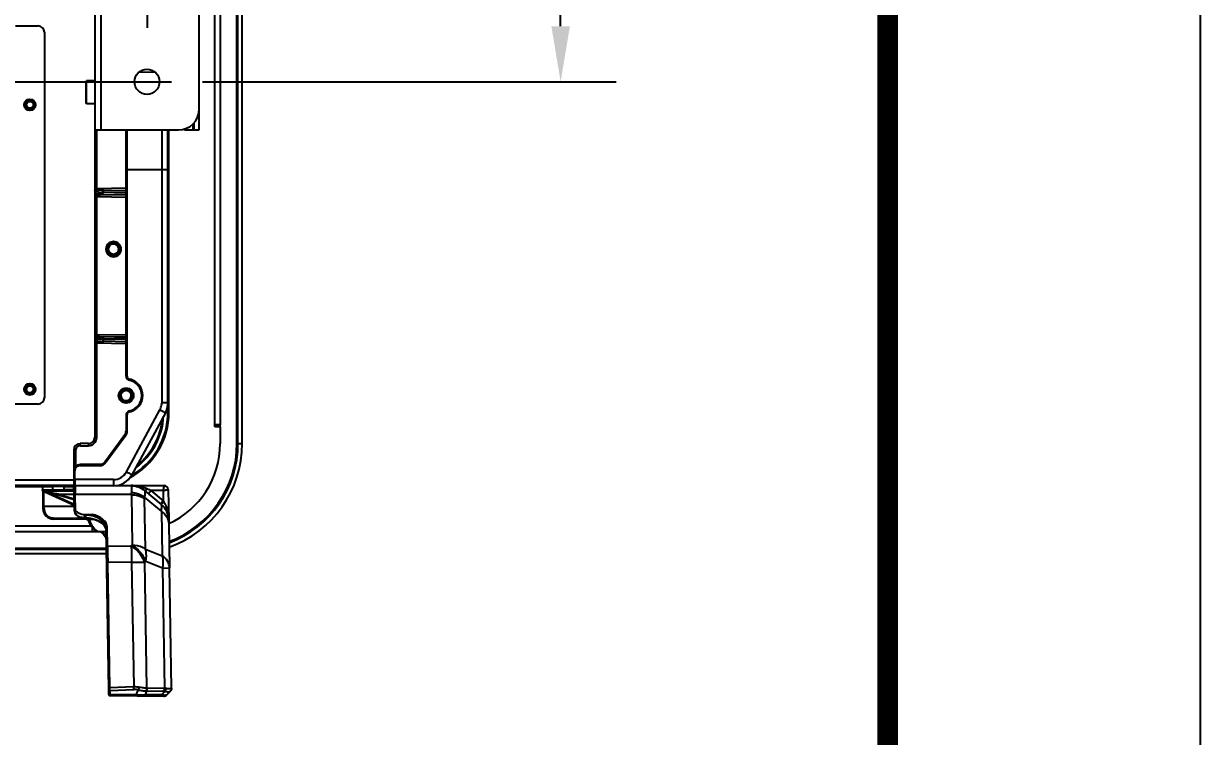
# Model space of a CAD drawing. Header units: millimetres. Extents: x 10297564 to 11610295, y -9287743 to -8409454.
# Drawn here: x 10538575 to 10549864, y -9104768 to -9097929 of the extents above; entities that cross this region are included whole.
import ezdxf

# ---------------------------------------------------------------- set-up
doc = ezdxf.new("R2010")
doc.units = ezdxf.units.MM
doc.header["$LTSCALE"] = 100
doc.linetypes.add('CENTER', pattern=[50.8, 31.75, -6.35, 6.35, -6.35])
for name, color, linetype in [('-0', 7, 'Continuous'), ('BOX', 7, 'Continuous'), ('BOX_Def', 8, 'Continuous'), ('E1', 1, 'Continuous')]:
    doc.layers.add(name, color=color, linetype=linetype)
doc.layers.add('TITLE', color=7, linetype='Continuous', lineweight=0)
doc.styles.add('HL-S1', font='DotumChe.ttf')
doc.styles.add('MG', font='malgun.ttf')
doc.dimstyles.new('HL-100', dxfattribs={"dimscale": 100, "dimtxt": 3, "dimasz": 4, "dimexe": 2, "dimexo": 2, "dimgap": 1, "dimtad": 1, "dimdec": 0, "dimzin": 0, "dimlunit": 6, "dimtxsty": 'HL-S1', "dimblk": 'DOTSMALL', "dimcen": 4, "dimdle": 2, "dimclrd": 256, "dimclre": 256, "dimclrt": 4, "dimazin": 0, "dimtfac": 1, "dimtdec": 0, "dimtix": 1, "dimtmove": 2, "dimatfit": 3, "dimldrblk": 'DOTSMALL', "dimfxl": 1.5, "dimtolj": 1, "dimtzin": 0, "dimlwd": -1, "dimlwe": -1, "dimarcsym": 0})

# ---------------------------------------------------------------- blocks, each defined once
blk = doc.blocks.new('A$C78AD5414')
at = {"layer": 'BOX', "const_width": 2}
blk.add_lwpolyline([(40, 20), (40, 574), (811, 574), (811, 20)], close=True, dxfattribs=at)
at = {"layer": 'BOX_Def'}
blk.add_lwpolyline([(0, 0), (841, 0), (841, 594), (0, 594)], close=True, dxfattribs=at)
blk = doc.blocks.new('*D91')
at = {"layer": 'defpoints', "color": 0, "transparency": 16777216}
for p in [(127964.1, 41942.7), (127964.1, 37277.5), (130939.8, 37277.5)]:
    blk.add_point(p, dxfattribs=at)
at = {"layer": 'E1', "color": 1, "transparency": 16777216}
for p, q in [((128364.1, 41942.7), (131339.8, 41942.7)), ((130939.8, 41542.7), (130939.8, 40764.7)), ((130939.8, 37677.5), (130939.8, 38734.6)), ((128364.1, 37277.5), (131339.8, 37277.5))]:
    blk.add_line(p, q, dxfattribs=at)
for points in [[(130873.1, 41542.7), (131006.4, 41542.7), (130939.8, 41942.7)], [(130873.1, 37677.5), (131006.4, 37677.5), (130939.8, 37277.5)]]:
    blk.add_solid(points, dxfattribs=at)
at = {"layer": 'E1', "color": 7, "transparency": 16777216, "insert": (131381.3, 39749.6), "char_height": 500, "attachment_point": 5, "rotation": 90, "style": 'MG'}
blk.add_mtext('\\A1;4,665', dxfattribs=at)
blk = doc.blocks.new('_DotSmall')
at = {"color": 0, "linetype": 'ByBlock', "const_width": 0.5}
blk.add_lwpolyline([(-0.0625, 0, 1), (0.0625, 0, 1)], format="xyb", close=True, dxfattribs=at)
blk = doc.blocks.new('인버터 외형도')
at = {"layer": '-0', "linetype": 'Continuous'}
for p, q in [((128611.2, 34674), (128611.2, 44004.4)), ((128618.7, 34674), (128618.7, 44004.4)), ((128648.8, 34674), (128648.8, 44004.4)), ((128453.2, 34794.4), (128453.2, 43884)), ((128490.8, 43868.9), (128490.8, 34809.4)), ((127587.8, 42168.4), (127587.8, 36931.3)), ((127633, 42168.4), (127633, 36931.3)), ((128340.3, 36931.3), (128340.3, 42168.4)), ((127017.4, 37679.3), (127181.5, 37679.3)), ((127226.7, 37634.1), (127226.7, 35003.6)), ((128023.5, 37345.2), (127906.9, 37347.2)), ((127526.4, 37282), (127529.4, 37285)), ((127526.4, 37122.5), (127526.4, 37282)), ((127587.8, 37285), (127529.4, 37285)), ((127529.4, 37119.5), (127529.4, 37285)), ((127526.4, 37122.5), (127529.4, 37119.5)), ((127587.8, 37119.5), (127529.4, 37119.5)), ((127587.8, 36931.3), (127587.8, 34719.1)), ((127587.8, 36931.3), (128189.8, 36931.3)), ((127602.6, 36510.2), (127602.6, 36931.3)), ((127813.6, 35159.9), (127813.6, 36931.3)), ((127821.2, 35159.9), (127821.2, 36931.3)), ((128070.2, 36931.3), (128070.2, 34966.7)), ((128114.6, 34967.9), (128114.6, 36931.3)), ((128122.1, 34899.7), (128122.1, 36931.3)), ((128250, 36931.3), (128340.3, 36931.3)), ((128295.1, 36931.3), (128295.1, 36974.9)), ((128302.7, 36931.3), (128302.7, 36982.4)), ((127813.6, 36645.4), (128114.6, 36645.4)), ((127587.8, 36510.2), (127602.6, 36510.2)), ((127587.8, 36492.9), (127596.2, 36492.9)), ((127596.2, 36466.8), (127596.2, 36492.9)), ((127602.6, 36510.2), (127813.6, 36513.9)), ((127653.6, 36496.1), (127813.6, 36498.9)), ((127596.2, 36466.8), (127587.8, 36466.8)), ((127602.6, 36449.5), (127587.8, 36449.5)), ((127813.6, 36445.8), (127602.6, 36449.5)), ((127602.6, 35456.8), (127602.6, 36449.5)), ((127647.1, 36479.9), (127813.6, 36483.6)), ((127813.6, 36476.1), (127647.1, 36479.9)), ((127813.6, 36460.9), (127653.6, 36463.7)), ((127723.5, 36127.7), (127722.8, 36127.7)), ((127724.2, 36127.7), (127723.5, 36127.7)), ((127722.8, 36019.4), (127723.5, 36019.4)), ((127723.5, 36019.4), (127724.2, 36019.4)), ((127602.6, 35456.8), (127587.8, 35456.8)), ((127587.8, 35439.5), (127596.2, 35439.5)), ((127596.2, 35413.4), (127587.8, 35413.4)), ((127587.8, 35396.1), (127602.6, 35396.1)), ((127596.2, 35413.4), (127596.2, 35439.5)), ((127602.6, 35456.8), (127813.6, 35460.5)), ((127813.6, 35392.4), (127602.6, 35396.1)), ((127602.6, 34719.1), (127602.6, 35396.1)), ((127813.6, 35430.2), (127647.1, 35426.4)), ((127813.6, 35422.7), (127647.1, 35426.4)), ((127653.6, 35442.6), (127813.6, 35445.4)), ((127813.6, 35407.5), (127653.6, 35410.2)), ((127821.2, 35159.9), (127813.6, 35159.9)), ((128122.1, 35080.3), (128114.6, 35080.3)), ((128114.6, 34967.9), (128070.2, 34967.9)), ((128114.6, 34963.1), (128122.1, 34970.7)), ((128114.6, 34967.9), (128114.6, 34899.7)), ((127181.5, 34958.4), (127016, 34958.4)), ((127815.9, 34470.8), (128057.5, 34917.8)), ((128096.4, 34896.3), (127854.8, 34449.3)), ((128114.6, 34899.7), (128097.9, 34899.7)), ((127821.2, 34880.4), (127813.6, 34880.4)), ((127813.6, 34880.4), (127813.6, 34764)), ((127821.2, 34764), (127821.2, 34880.4)), ((128490.8, 34809.4), (128453.2, 34809.4)), ((128460.7, 34794.4), (128460.7, 34809.4)), ((128481.1, 34794.4), (128490.8, 34804.1)), ((128490.8, 34794.4), (128490.8, 34809.4)), ((127587.8, 34719.1), (127602.6, 34719.1)), ((127804.8, 34737.3), (127661.6, 34542)), ((127811, 34732.9), (127667.8, 34537.5)), ((127821.2, 34764), (127813.6, 34764)), ((128490.8, 34794.4), (128453.2, 34794.4)), ((128490.8, 34794.4), (128490.8, 34674)), ((127437.3, 34628.8), (127452.1, 34628.8)), ((127437.3, 34628.8), (127437.3, 34377.9)), ((127452.1, 34509.7), (127452.1, 34628.8)), ((127482.3, 34658.9), (127542.4, 34658.9)), ((127542.7, 34674), (127482.5, 34674)), ((128611.2, 34674), (128648.8, 34674)), ((127445, 34478.4), (127437.3, 34478.4)), ((127445, 34415.5), (127445, 34478.4)), ((127625.2, 34523.5), (127482.5, 34523.5)), ((127482.6, 34516), (127625.3, 34516)), ((127640.4, 34526.4), (127489.8, 34523.8)), ((127437.3, 34410.6), (115699.1, 34410.6)), ((127723.2, 34415.5), (127437.3, 34415.5)), ((127439.5, 34373), (115699.1, 34373)), ((127006.9, 34365.5), (127213, 34365.5)), ((127213, 34365.4), (127286.3, 34365.5)), ((127213, 34365.4), (127213.5, 34340.9)), ((127213.5, 34338.4), (127213.5, 34340.9)), ((127213.5, 34340.9), (127214.9, 34340.6)), ((127213.6, 34335.3), (127213.5, 34338.4)), ((127213.6, 34334.3), (127215.9, 34205.6)), ((127219, 34333.8), (127218.9, 34333.8)), ((127440.8, 34269.4), (127219, 34333.8)), ((127219.2, 34342.8), (127286.7, 34342.9)), ((127221, 34331.6), (127226.2, 34331.6)), ((127239.5, 34327.9), (127221.1, 34327.9)), ((127226.8, 34332.5), (127225.5, 34332.8)), ((127226.2, 34335.4), (127439.3, 34335.4)), ((127229.9, 34327.9), (127441.1, 34230.7)), ((127365.5, 34365.5), (127286.3, 34365.5)), ((127286.7, 34342.9), (127286.3, 34365.5)), ((127286.7, 34342.9), (127365.9, 34342.9)), ((127289.4, 34300.5), (127292.3, 34306.9)), ((127311.5, 34306.9), (127292.3, 34306.9)), ((127292.3, 34306.9), (127441, 34238.5)), ((127331, 34301.3), (127332.9, 34307.9)), ((127439.8, 34307.9), (127332.9, 34307.9)), ((127332.9, 34307.9), (127440.3, 34276.6)), ((127365.5, 34365.5), (127438.8, 34365.4)), ((127365.5, 34365.5), (127365.9, 34342.9)), ((127436.8, 34342.8), (127365.9, 34342.9)), ((127439.2, 34342.8), (127436.8, 34342.8)), ((127441.6, 34206.6), (127438.8, 34365.4)), ((127722.4, 34370.4), (127444.9, 34370.4)), ((127446.4, 34371.4), (127446.4, 34368.7)), ((127446.4, 34368.7), (127447, 34335.4)), ((127447, 34335.4), (127447.5, 34307.1)), ((127851.5, 34307.1), (127447.5, 34307.1)), ((127449.5, 34191.9), (127447.5, 34307.1)), ((127736.9, 34373), (127849.5, 34373)), ((127849.5, 34373), (128086.4, 34373)), ((127851.5, 34307.1), (127857.9, 33942.6)), ((127946, 34338), (127946.1, 34338)), ((127946, 34338), (127946.1, 34337.9)), ((127946.6, 34337.5), (127946.1, 34338)), ((127946.6, 34337.5), (128066.4, 34237.3)), ((127974.2, 34314.4), (127992.8, 34336.5)), ((128080, 34336.5), (127992.8, 34336.5)), ((127992.8, 34336.5), (128081.3, 34262.5)), ((128080, 34336.5), (128081.3, 34262.5)), ((128116.5, 34343.4), (128120.3, 34124.5)), ((127222.9, 34222.6), (127215.6, 34222.5)), ((127223.2, 34205.7), (127215.9, 34205.6)), ((127441.3, 34222.6), (127222.9, 34222.6)), ((127223.2, 34205.7), (127222.9, 34222.6)), ((127441.9, 34189), (127441.6, 34206.6)), ((127953, 33915.6), (127946.6, 34280.1)), ((128067.3, 34187.4), (127947.2, 34287.9)), ((128081.3, 34262.5), (128062.7, 34240.3)), ((128081.3, 34262.5), (128083.3, 34259.4)), ((127290.3, 34139.1), (127522, 34137.1)), ((127522.1, 34129.6), (127290.4, 34131.6)), ((127449.5, 34191.9), (127449.3, 34192.1)), ((127515.6, 34165.4), (127569.9, 34164.4)), ((127516, 34141.9), (127515.6, 34165.4)), ((127521.9, 34139), (127515.9, 34139.1)), ((127516, 34141.9), (127521.9, 34141.8)), ((127521.6, 34159.4), (127521.9, 34141.8)), ((127588.8, 34127.6), (127547, 34127.1)), ((128067.3, 34187.4), (128072.8, 33868.1)), ((128120.3, 34124.5), (128120.3, 34124.5)), ((128120.3, 34124.5), (128120.8, 34099.5)), ((128120.3, 34124.5), (128120.7, 34099.5)), ((127564.8, 34079.6), (127005.2, 34079.6)), ((127005.2, 34041.9), (127629.6, 34041.9)), ((127572.8, 34041.9), (127572.8, 34070.5)), ((127587.8, 34041.9), (127587.8, 34056)), ((127616.1, 34042.4), (127670.2, 34042.4)), ((127632.7, 34039.1), (127650.1, 34022.4)), ((127637.8, 34039.7), (127655.2, 34023)), ((127670.2, 34039.6), (127637.8, 34039.7)), ((127666.2, 34066.9), (127670.1, 34047.3)), ((127690.1, 32902.5), (127669.8, 34064.9)), ((127679.8, 33937), (127677.4, 34070.9)), ((128120.7, 34099.5), (128126.3, 33780.2)), ((127650.1, 34022.4), (127657, 34015)), ((127655.2, 34023), (127670.5, 34023.3)), ((127668.8, 33998.7), (127670.2, 33995.3)), ((126984.1, 33921.5), (127672.3, 33921.5)), ((126999.2, 33914), (127672.5, 33914)), ((127005.2, 33883.9), (127673, 33883.9)), ((127679.8, 33937), (127850.9, 33937.9)), ((127679.8, 33937), (127680.7, 33884.7)), ((127680.7, 33884.7), (127681.8, 33819.6)), ((127850.9, 33937.9), (127857.9, 33942.6)), ((127953, 33915.6), (128072.8, 33868.1)), ((127681.8, 33819.6), (127674.1, 33819.4)), ((127853, 33820.4), (127681.8, 33819.6)), ((127697.5, 32918.6), (127681.8, 33819.6)), ((127853, 33820.4), (127947.6, 33822.1)), ((127853, 33820.4), (127868.6, 32926)), ((127954.5, 33826.8), (127947.6, 33822.1)), ((127963.4, 32916.7), (127947.6, 33822.1)), ((128074.4, 33779.3), (127954.5, 33826.8)), ((128074.4, 33779.3), (128126.3, 33780.2)), ((128074.4, 33779.3), (128089.5, 32915.5)), ((128141.4, 32915.1), (128126.3, 33780.2)), ((127689.8, 32918.4), (127697.5, 32918.6)), ((127690.6, 32875.2), (127690.1, 32902.5)), ((127690.7, 32868.5), (127690.6, 32875.2)), ((127690.7, 32868.5), (127690.6, 32874)), ((127697.5, 32918.6), (127868.6, 32926)), ((127698, 32897.3), (127869.3, 32904.8)), ((127698.5, 32870), (127698, 32897.3)), ((127698.1, 32861.1), (128084.6, 32857.7)), ((127698.5, 32870), (127888.4, 32868.3)), ((127869.3, 32904.8), (127872.4, 32904.9)), ((127888.4, 32868.3), (127901.6, 32901.7)), ((127960.8, 32895), (127950.1, 32867.9)), ((128069.1, 32866.9), (127950.1, 32867.9)), ((127960.8, 32895), (128083.6, 32893.9)), ((127966.6, 32916.5), (128089.5, 32915.5)), ((128069.1, 32866.9), (128094.8, 32892.8)), ((128106.2, 32866.6), (128132.7, 32893.4)), ((128132.7, 32893.4), (128131.8, 32892.4)), ((128140.3, 32914.2), (128141.4, 32915.1))]:
    blk.add_line(p, q, dxfattribs=at)
at = {"layer": '-0', "linetype": 'CENTER'}
for p, q in [((127964.1, 42111.4), (127964.1, 37068.3)), ((114948.8, 37277.5), (128139.7, 37277.5))]:
    blk.add_line(p, q, dxfattribs=at)
at = {"layer": '-0', "linetype": 'Continuous'}
for points in [[(127222.2, 34333.6), (127221.5, 34333.4), (127220.8, 34333.4), (127220.2, 34333.5)], [(127441.9, 34189), (127444.6, 34176.1), (127452.8, 34163.4), (127465.9, 34152.7), (127482.9, 34144.8), (127502.3, 34140.2), (127515.9, 34139.1)], [(127521.9, 34139), (127549.8, 34136.8), (127582.5, 34130), (127611.8, 34118.8), (127636.2, 34104), (127654.7, 34086.4), (127666.2, 34066.9)], [(127529.7, 34138.1), (127534, 34132.5), (127537.5, 34126.7), (127540.1, 34121.1)], [(127540.1, 34121.1), (127544.5, 34111), (127554, 34094.4), (127565.5, 34078.6), (127577.7, 34065), (127589.3, 34054.6), (127599.6, 34047.7), (127608.5, 34043.7), (127616.1, 34042.4)], [(127628.9, 34042.4), (127629.4, 34042.1), (127632.7, 34039.1)], [(127657, 34015), (127665.2, 34004.3), (127668.8, 33998.7)], [(127670.2, 33995.3), (127670.9, 33991.5), (127671.2, 33987.5)]]:
    blk.add_lwpolyline(points, dxfattribs=at)
for centre, radius in [((127964.1, 37277.5), 90.3), ((127121.3, 37111.9), 41.4), ((127121.3, 37111.9), 40.7), ((127121.3, 37111.9), 40.5), ((127121.3, 37111.9), 30.9), ((127121.3, 37111.9), 24.8), ((127723.3, 36073.6), 48.2), ((127723.3, 36073.6), 45.1), ((127723.3, 36073.6), 37.6), ((127121.3, 35065.3), 41.4), ((127121.3, 35065.3), 40.7), ((127121.3, 35065.3), 40.5), ((127121.3, 35065.3), 30.9), ((127121.3, 35065.3), 24.8), ((127813.6, 35020.1), 54.2), ((127813.6, 35020.1), 48.2), ((127813.6, 35020.1), 45.1), ((127813.6, 35020.1), 37.6)]:
    blk.add_circle(centre, radius, dxfattribs=at)
for centre, radius, start, end in [((127181.5, 37634.1), 45.1, 0, 90), ((127121.3, 37111.9), 30.1, 255, 195), ((128189.8, 37081.8), 150.5, 270, 0), ((128250, 36976.5), 45.1, 242.18714, 270), ((128308.7, 36497.5), 706.2, 178.96571, 179.66881), ((128308.6, 36462.3), 706.1, 180.33114, 181.03437), ((127723.3, 36073.6), 41.4, 255, 195), ((127723.3, 36073.6), 37.6, 255, 195), ((127730.4, 36047.4), 80.6, 94.89331, 95.38223), ((127724.2, 36073.5), 54.2, 0.00373, 90.0189), ((127723.7, 36073.6), 54.2, 359.98774, 89.45797), ((127724.3, 36073.5), 54.2, 269.96844, 0.00518), ((127723.4, 36069.2), 49.8, 267.42103, 269.29281), ((127720.1, 36094.3), 75.3, 271.82472, 272.58814), ((127720.2, 36093.9), 74.8, 272.58838, 273.09866), ((127720.4, 36090.8), 71.7, 273.0546, 279.53712), ((127637.8, 35344.7), 80.4, 121.0342, 121.24216), ((127623.3, 35372.2), 49.3, 123.03247, 123.37125), ((128308.7, 35444.1), 706.2, 178.96571, 179.66881), ((128308.9, 35408.8), 706.4, 180.33128, 181.03419), ((127843.7, 35159.9), 30.1, 180, 257.8468), ((127843.8, 35159.9), 22.6, 179.97173, 257.85473), ((127815.6, 35029), 111.3, 76.66908, 77.84119), ((127121.3, 35065.3), 30.1, 255, 195), ((127813.6, 35020.1), 41.4, 255, 195), ((127813.6, 35020.1), 37.6, 255, 195), ((127813.6, 35020.1), 112.9, 282.1532, 77.8468), ((127181.5, 35003.6), 45.1, 270, 0), ((127965.3, 34967.9), 104.9, 359.34387, 0.00487), ((127964.1, 34967.9), 150.5, 331.60698, 0), ((127843.7, 34880.4), 30.1, 102.1532, 180), ((127843.8, 34880.4), 22.6, 102.15678, 179.99579), ((127587.8, 34899.7), 534.2, 297.8644, 0), ((127815.7, 35010.9), 110.9, 282.15567, 283.33807), ((127587.8, 34899.7), 526.7, 299.88161, 0), ((127964.2, 34968.1), 106, 331.66404, 350.0528), ((127964.4, 34968), 105.8, 350.10473, 359.30027), ((127964.6, 34967.9), 105.6, 350.12177, 359.33558), ((127587.8, 34899.7), 496.6, 306.4123, 356.79863), ((127587.8, 34899.7), 489.1, 308.29388, 354.92502), ((127542.4, 34719.2), 60.2, 270.01696, 359.97676), ((127542.7, 34719.1), 45.1, 270, 0), ((127768.4, 34764), 45.1, 323.74616, 0), ((127482.5, 34628.8), 45.1, 90, 180), ((127482.2, 34628.9), 30.1, 89.91124, 180.02828), ((127858.7, 34674), 632.1, 294.50876, 0), ((127858.7, 34674), 752.4, 290.57568, 0), ((127858.7, 34674), 760, 290.38058, 0), ((127858.7, 34674), 790.1, 289.6134, 0), ((127482.5, 34478.4), 45.1, 90, 180), ((127482.6, 34478.4), 37.6, 89.98228, 180.01153), ((127625.2, 34568.7), 45.1, 270, 323.74616), ((127625.3, 34568.7), 52.7, 270.00192, 323.74425), ((127723.2, 34520.9), 105.3, 269.99326, 331.61098), ((127444.9, 34377.9), 7.52, 179.99904, 270.00076), ((127722.4, 34520.9), 150.5, 270, 331.60698), ((127220.6, 34365.5), 7.52, 90, 181), ((127221, 34341.1), 7.52, 181, 253.7986), ((127221.1, 34335.4), 7.52, 181, 270), ((127221, 34346.3), 14.6, 260.49957, 265.89743), ((127222.8, 34341.8), 8.19, 242.59248, 252.20498), ((127220.9, 34345.7), 14.1, 265.89402, 268.05625), ((127220.9, 34344.7), 13, 268.05095, 270.29893), ((127425.5, 34336.8), 204.6, 180.97946, 181.44537), ((127288.1, 34602.5), 276.8, 256.22772, 256.92772), ((127446.3, 34365.5), 7.52, 128.74567, 181), ((127849.5, 34222.5), 150.5, 50.08561, 90), ((127849.5, 34222.5), 150.5, 50.08571, 89.99982), ((128086.4, 34342.9), 30.1, 1, 90), ((127291.1, 34206.9), 75.2, 181, 269.50001), ((127290.9, 34206.9), 67.7, 180.9968, 269.50318), ((127969.8, 34121.8), 150.5, 1, 50.08562), ((127969.9, 34121.8), 150.5, 1, 50.0857), ((127827.9, 34497), 486, 218.57689, 218.84296), ((127520.8, 33979.1), 150.5, 83.81659, 89.49999), ((127519.7, 33965.2), 171.9, 86.35825, 86.63007), ((127604.6, 33988.2), 61.3, 57.30464, 58.20213), ((127604.8, 34044.8), 65.5, 17.37239, 20.60439), ((127592.3, 33942.2), 102.4, 46.94699, 52.09852), ((127586.4, 33935.6), 111.3, 40.58393, 47.0295), ((127520.8, 33979.1), 150.5, 3.2382, 7.28231), ((127698.2, 32868.6), 7.52, 181.00003, 269.5), ((124545.9, 32840.8), 3152.6, 1.02648, 1.41312), ((127875.8, 32738.5), 187.7, 91.00026, 92.20058), ((127874.5, 32786.8), 118.1, 76.77187, 91.01676), ((127961.9, 33147.9), 253.1, 266.28519, 268.82926), ((127984.3, 33317.1), 401, 265.42677, 267.00525), ((127967.1, 32969.3), 52.7, 265.99878, 269.49151), ((128084.9, 32887.8), 30.1, 269.50002, 315.25001), ((128084.8, 32887.8), 30.1, 269.5, 315.25), ((128111.4, 32914.5), 30.1, 315.25, 1), ((128111.3, 32914.5), 30.1, 315.25, 1)]:
    blk.add_arc(centre, radius, start, end, dxfattribs=at)
blk.add_ellipse((127516.7, 34212.4), major_axis=(75.3, -1.2), ratio=0.624267, start_param=-2.663693, end_param=-1.576072, dxfattribs=at)
for points, knots in [([(127587.8, 36493), (127587.9, 36494.1), (127590.2, 36500), (127597.6, 36501.5), (127602.5, 36501.6)], [0, 0, 0, 0, 0.18414, 1, 1, 1, 1]), ([(127596.2, 36492.9), (127597.5, 36495.4), (127599.5, 36498.4), (127601.9, 36501), (127602.5, 36501.6)], [0, 0, 0, 0, 0.776184, 1, 1, 1, 1]), ([(127653.6, 36496.1), (127644.9, 36495.9), (127627.7, 36496.5), (127610.6, 36498.9), (127602.5, 36501.6)], [0, 0, 0, 0, 0.507628, 1, 1, 1, 1]), ([(127653.6, 36496.1), (127651.5, 36496), (127647.4, 36490), (127647.1, 36484.6), (127647.1, 36481)], [0, 0, 0, 0, 0.374775, 1, 1, 1, 1]), ([(127587.8, 36466.8), (127587.9, 36465.7), (127590.2, 36459.8), (127597.6, 36458.3), (127602.5, 36458.2)], [0, 0, 0, 0, 0.184145, 1, 1, 1, 1]), ([(127602.5, 36458.2), (127601.9, 36458.8), (127599.5, 36461.4), (127597.5, 36464.4), (127596.2, 36466.8)], [0, 0, 0, 0, 0.223821, 1, 1, 1, 1]), ([(127653.6, 36463.7), (127644.9, 36463.8), (127627.7, 36463.2), (127610.6, 36460.8), (127602.5, 36458.2)], [0, 0, 0, 0, 0.50765, 1, 1, 1, 1]), ([(127653.6, 36463.7), (127651.5, 36463.7), (127647.4, 36469.7), (127647.1, 36475.1), (127647.1, 36478.7)], [0, 0, 0, 0, 0.374775, 1, 1, 1, 1]), ([(127692.3, 36117.9), (127683.2, 36111.6), (127668.8, 36092.6), (127667.9, 36057.4), (127687.7, 36028), (127710.1, 36019.9), (127721.1, 36019.4)], [0, 0, 0, 0, 0.25009, 0.499687, 0.749861, 1, 1, 1, 1]), ([(127692.5, 36117.9), (127678.3, 36108.9), (127659, 36073.5), (127678.2, 36038.2), (127692.4, 36029.2)], [0, 0, 0, 0, 0.500009, 1, 1, 1, 1]), ([(127732.3, 36020.1), (127744.6, 36022.1), (127768.6, 36035.2), (127777.9, 36061.1), (127777.9, 36073.6)], [0, 0, 0, 0, 0.500122, 1, 1, 1, 1]), ([(127602.5, 35448.1), (127600.7, 35448.1), (127595.1, 35447.6), (127587.9, 35443.6), (127587.8, 35439.5)], [0, 0, 0, 0, 0.308225, 1, 1, 1, 1]), ([(127587.8, 35413.3), (127587.9, 35412.2), (127590.2, 35406.3), (127597.6, 35404.8), (127602.5, 35404.8)], [0, 0, 0, 0, 0.184142, 1, 1, 1, 1]), ([(127596.2, 35439.5), (127597.5, 35441.9), (127599.5, 35444.9), (127601.9, 35447.6), (127602.5, 35448.1)], [0, 0, 0, 0, 0.776184, 1, 1, 1, 1]), ([(127596.2, 35413.4), (127597.5, 35411), (127599.5, 35408), (127601.9, 35405.3), (127602.5, 35404.8)], [0, 0, 0, 0, 0.77618, 1, 1, 1, 1]), ([(127602.5, 35448.1), (127610.6, 35445.5), (127627.7, 35443.1), (127644.9, 35442.5), (127653.6, 35442.6)], [0, 0, 0, 0, 0.492372, 1, 1, 1, 1]), ([(127602.5, 35404.8), (127610.6, 35407.4), (127627.7, 35409.8), (127644.9, 35410.4), (127653.6, 35410.2)], [0, 0, 0, 0, 0.492342, 1, 1, 1, 1]), ([(127653.6, 35442.6), (127651.5, 35442.6), (127647.4, 35436.6), (127647.1, 35431.2), (127647.1, 35427.6)], [0, 0, 0, 0, 0.374775, 1, 1, 1, 1]), ([(127647.1, 35425.3), (127647.1, 35421.7), (127647.4, 35416.3), (127651.5, 35410.3), (127653.6, 35410.2)], [0, 0, 0, 0, 0.625225, 1, 1, 1, 1]), ([(127837.3, 35130.5), (127837.5, 35130.5), (127837.4, 35131.6), (127838.4, 35133.5), (127838.7, 35136.1), (127839, 35137.8)], [0, 0, 0, 0, 0.07132, 0.294036, 1, 1, 1, 1]), ([(127841.3, 34902.9), (127866.9, 34909), (127915.5, 34939.8), (127943.4, 35020.1), (127915.5, 35100.5), (127866.9, 35131.2), (127841.3, 35137.3)], [0, 0, 0, 0, 0.250089, 0.500043, 0.749963, 1, 1, 1, 1]), ([(127839, 34902.4), (127838.7, 34904.2), (127838.4, 34906.9), (127837.4, 34908.6), (127837.5, 34909.8), (127837.3, 34909.8)], [0, 0, 0, 0, 0.705802, 0.929183, 1, 1, 1, 1]), ([(128057.5, 34917.8), (128062.5, 34915.1), (128069.8, 34911.2), (128079, 34906.1), (128084.9, 34902.9), (128089.4, 34900.3), (128093.4, 34898.4), (128094.7, 34897), (128096.6, 34896.6), (128096.4, 34896.3)], [0, 0, 0, 0, 0.383301, 0.556765, 0.708047, 0.832032, 0.923926, 0.980594, 1, 1, 1, 1]), ([(127811, 34732.9), (127810.3, 34733.4), (127808.8, 34734.4), (127806.9, 34736.1), (127805.7, 34736.4), (127804.9, 34737.5), (127804.8, 34737.3)], [0, 0, 0, 0, 0.366901, 0.706361, 0.929625, 1, 1, 1, 1]), ([(127482.2, 34658.9), (127482.2, 34660.9), (127482.3, 34664.3), (127482, 34669.3), (127482.8, 34671.6), (127482.1, 34674), (127482.5, 34674)], [0, 0, 0, 0, 0.382039, 0.706944, 0.923445, 1, 1, 1, 1]), ([(127542.7, 34674), (127542.3, 34674), (127543, 34671.6), (127542.2, 34669.3), (127542.5, 34664.2), (127542.4, 34660.8), (127542.4, 34658.9)], [0, 0, 0, 0, 0.070478, 0.293154, 0.632057, 1, 1, 1, 1]), ([(127482.6, 34516), (127482.6, 34516.9), (127482.6, 34518.7), (127482.7, 34521.2), (127482.3, 34522.3), (127482.7, 34523.5), (127482.5, 34523.5)], [0, 0, 0, 0, 0.382039, 0.706946, 0.923444, 1, 1, 1, 1]), ([(127625.3, 34516), (127625.3, 34517.8), (127625.6, 34520.4), (127625, 34522.3), (127625.3, 34523.5), (127625.2, 34523.5)], [0, 0, 0, 0, 0.707705, 0.929842, 1, 1, 1, 1]), ([(127667.8, 34537.5), (127667, 34538.1), (127665.6, 34539), (127663.6, 34540.7), (127662.4, 34541.1), (127661.7, 34542.1), (127661.6, 34542)], [0, 0, 0, 0, 0.366713, 0.706159, 0.929549, 1, 1, 1, 1]), ([(127854.8, 34449.3), (127855, 34449.6), (127853.1, 34450), (127851.8, 34451.4), (127847.8, 34453.3), (127843.2, 34455.9), (127837.3, 34459.1), (127828.1, 34464.2), (127820.9, 34468.1), (127815.9, 34470.8)], [0, 0, 0, 0, 0.019406, 0.076074, 0.167968, 0.291952, 0.443235, 0.616699, 1, 1, 1, 1]), ([(127445, 34415.5), (127445, 34409.8), (127445, 34399.2), (127445, 34386.6), (127444.9, 34378.5), (127445.1, 34374.3), (127444.6, 34372), (127445.1, 34370.6), (127444.9, 34370.4)], [0, 0, 0, 0, 0.381821, 0.706633, 0.830944, 0.923234, 0.980291, 1, 1, 1, 1]), ([(127723.2, 34415.5), (127723.2, 34409.8), (127723.2, 34399.2), (127723.1, 34386.6), (127722.8, 34378.6), (127722.9, 34374.2), (127722.4, 34372.2), (127722.7, 34370.4), (127722.4, 34370.4)], [0, 0, 0, 0, 0.381616, 0.706288, 0.830576, 0.922881, 0.980013, 1, 1, 1, 1]), ([(127213.6, 34335.3), (127213.6, 34333.9), (127215.9, 34332.4), (127217.9, 34332), (127218.6, 34331.8)], [0, 0, 0, 0, 0.663343, 1, 1, 1, 1]), ([(127214.9, 34340.6), (127214.9, 34339.1), (127214.9, 34336), (127218.4, 34334.7), (127219.5, 34335.2)], [0, 0, 0, 0, 0.530892, 1, 1, 1, 1]), ([(127220.3, 34334), (127220.6, 34333.9), (127221.3, 34333.7), (127221.9, 34333.6), (127222.2, 34333.6)], [0, 0, 0, 0, 0.502858, 1, 1, 1, 1]), ([(127221.1, 34327.9), (127220.9, 34327.9), (127221.4, 34329.8), (127221, 34330.5), (127221, 34331.5)], [0, 0, 0, 0, 0.175808, 1, 1, 1, 1]), ([(127222.9, 34222.6), (127222.7, 34233.8), (127222, 34269), (127221.4, 34304.2), (127221, 34328.2)], [0, 0, 0, 0, 0.319192, 1, 1, 1, 1]), ([(127332.9, 34307.9), (127323.9, 34309.9), (127288.6, 34318.2), (127253.2, 34326.4), (127226.8, 34332.5)], [0, 0, 0, 0, 0.253593, 1, 1, 1, 1]), ([(127235.5, 34327.9), (127240.1, 34326.2), (127259.1, 34319.2), (127278, 34312.2), (127292.3, 34306.9)], [0, 0, 0, 0, 0.2437, 1, 1, 1, 1]), ([(127286.3, 34365.5), (127286.3, 34367.3), (127286.1, 34369.9), (127286.6, 34371.8), (127286.3, 34373), (127286.5, 34373)], [0, 0, 0, 0, 0.706502, 0.929186, 1, 1, 1, 1]), ([(127286.7, 34342.9), (127286.7, 34341.1), (127286.5, 34338.5), (127287, 34336.6), (127286.7, 34335.4), (127286.9, 34335.4)], [0, 0, 0, 0, 0.706661, 0.923129, 1, 1, 1, 1]), ([(127365.5, 34365.5), (127365.5, 34367.3), (127365.3, 34369.9), (127365.8, 34371.8), (127365.5, 34373), (127365.7, 34373)], [0, 0, 0, 0, 0.706508, 0.929181, 1, 1, 1, 1]), ([(127365.9, 34342.9), (127365.9, 34341.1), (127365.7, 34338.5), (127366.2, 34336.6), (127365.9, 34335.4), (127366.1, 34335.4)], [0, 0, 0, 0, 0.706562, 0.92919, 1, 1, 1, 1]), ([(127439.9, 34301.1), (127439.9, 34303.5), (127443.2, 34306.7), (127446.5, 34307.1), (127447.5, 34307.1)], [0, 0, 0, 0, 0.710226, 1, 1, 1, 1]), ([(127849.5, 34373), (127849.5, 34373), (127849.5, 34373), (127849.5, 34373), (127849.6, 34373)], [0, 0, 0, 0, 0.378899, 1, 1, 1, 1]), ([(127849.5, 34373), (127878.8, 34373), (127918.7, 34367.8), (127955.6, 34353.9), (127964.7, 34349.6)], [0, 0, 0, 0, 0.745364, 1, 1, 1, 1]), ([(127849.6, 34373), (127849.7, 34372.9), (127849.9, 34372.6), (127850.2, 34372.2), (127850.3, 34372)], [0, 0, 0, 0, 0.352862, 1, 1, 1, 1]), ([(127850.3, 34372), (127851.4, 34370.5), (127852.5, 34365), (127853.6, 34348.7), (127852.7, 34333.9), (127851.9, 34322.7)], [0, 0, 0, 0, 0.115623, 0.321141, 1, 1, 1, 1]), ([(127851.5, 34307.1), (127860.1, 34307.1), (127893.2, 34304.8), (127926, 34293.5), (127946.6, 34280.1)], [0, 0, 0, 0, 0.25882, 1, 1, 1, 1]), ([(127851.9, 34322.7), (127860.5, 34322.2), (127894.4, 34317.6), (127927, 34303.3), (127947.2, 34287.9)], [0, 0, 0, 0, 0.254429, 1, 1, 1, 1]), ([(127946.1, 34338), (127946.4, 34337.7), (127947.3, 34337.4), (127948.2, 34337.5), (127948.7, 34337.7)], [0, 0, 0, 0, 0.430493, 1, 1, 1, 1]), ([(127947.2, 34287.9), (127949.8, 34298.6), (127953.2, 34314.2), (127951.2, 34333.7), (127946.6, 34337.5)], [0, 0, 0, 0, 0.650872, 1, 1, 1, 1]), ([(127953, 34339.7), (127953.9, 34340.3), (127958.1, 34343.2), (127961.8, 34346.7), (127964.7, 34349.6)], [0, 0, 0, 0, 0.208155, 1, 1, 1, 1]), ([(128086.4, 34373), (128086.7, 34373), (128086.1, 34371.5), (128086.3, 34370), (128085.5, 34366.3), (128084.5, 34359.9), (128082.5, 34349.7), (128080.9, 34341.2), (128080, 34336.5)], [0, 0, 0, 0, 0.019143, 0.076123, 0.168756, 0.293266, 0.617116, 1, 1, 1, 1]), ([(128080, 34336.5), (128084.6, 34337.6), (128093.2, 34339.3), (128103.4, 34341.4), (128109.8, 34342.5), (128113.5, 34343.3), (128115, 34343.2), (128116.5, 34343.7), (128116.5, 34343.4)], [0, 0, 0, 0, 0.383349, 0.707309, 0.831641, 0.924069, 0.980879, 1, 1, 1, 1]), ([(127447.9, 34193.9), (127447, 34195.1), (127444.1, 34198.8), (127441.6, 34203.4), (127441.6, 34206.6)], [0, 0, 0, 0, 0.321696, 1, 1, 1, 1]), ([(128067.3, 34187.4), (128068.8, 34198.8), (128070.5, 34213.9), (128069.6, 34230.4), (128067.9, 34236), (128066.4, 34237.3)], [0, 0, 0, 0, 0.68296, 0.885355, 1, 1, 1, 1]), ([(128066.6, 34237.8), (128068, 34240.6), (128074, 34247.6), (128079.5, 34254.8), (128083.3, 34259.4)], [0, 0, 0, 0, 0.346282, 1, 1, 1, 1]), ([(128083.3, 34259.4), (128090, 34249.4), (128111.6, 34207.3), (128119.7, 34159.4), (128120.3, 34124.5)], [0, 0, 0, 0, 0.256359, 1, 1, 1, 1]), ([(127290.4, 34131.6), (127290.3, 34131.6), (127290.5, 34132.8), (127290, 34134.7), (127290.3, 34137.4), (127290.3, 34139.1)], [0, 0, 0, 0, 0.070796, 0.293459, 1, 1, 1, 1]), ([(127441.9, 34189), (127442.1, 34175.8), (127459.2, 34155.8), (127488.1, 34144.7), (127506.5, 34142.1), (127516, 34141.9)], [0, 0, 0, 0, 0.41969, 0.69661, 1, 1, 1, 1]), ([(127515.9, 34139.1), (127515.7, 34139.1), (127516.3, 34140.6), (127516, 34141.2), (127516, 34141.9)], [0, 0, 0, 0, 0.263909, 1, 1, 1, 1]), ([(127669.8, 34064.9), (127669.6, 34077.3), (127659.6, 34104.5), (127625, 34134.3), (127577.1, 34154.1), (127540.6, 34159), (127521.6, 34159.4)], [0, 0, 0, 0, 0.195724, 0.42738, 0.700744, 1, 1, 1, 1]), ([(127521.9, 34141.8), (127521.9, 34141.1), (127522.2, 34140.5), (127521.6, 34139), (127521.9, 34139)], [0, 0, 0, 0, 0.736091, 1, 1, 1, 1]), ([(127521.9, 34141.8), (127538.3, 34141.5), (127592.1, 34135.4), (127652.4, 34104.4), (127666.1, 34067.8)], [0, 0, 0, 0, 0.295698, 1, 1, 1, 1]), ([(127522, 34137.1), (127522, 34135.4), (127522, 34133.2), (127522, 34131.1), (127522.1, 34130.7)], [0, 0, 0, 0, 0.806926, 1, 1, 1, 1]), ([(127522.1, 34130.7), (127522.1, 34130.4), (127522.2, 34130.2), (127522.1, 34129.6), (127522.1, 34129.6)], [0, 0, 0, 0, 0.760127, 1, 1, 1, 1]), ([(127547, 34127.1), (127546, 34126.8), (127543.4, 34125.8), (127539.7, 34123.1), (127540.2, 34121.1)], [0, 0, 0, 0, 0.329284, 1, 1, 1, 1]), ([(127547, 34127.1), (127552.9, 34109.2), (127570.2, 34079.6), (127593.1, 34052.7), (127606.4, 34045.4)], [0, 0, 0, 0, 0.554846, 1, 1, 1, 1]), ([(127677.4, 34070.9), (127677.2, 34081.2), (127670.9, 34103.4), (127647.1, 34130.8), (127612.2, 34152.2), (127584.7, 34161.1), (127569.9, 34164.4)], [0, 0, 0, 0, 0.203984, 0.434568, 0.701445, 1, 1, 1, 1]), ([(128067.3, 34187.4), (128082.7, 34177.3), (128109.3, 34152.1), (128120.4, 34116.4), (128120.7, 34099.5)], [0, 0, 0, 0, 0.52228, 1, 1, 1, 1]), ([(127606.4, 34045.4), (127607.3, 34045), (127610.3, 34043.5), (127613.7, 34042.4), (127616.1, 34042.4)], [0, 0, 0, 0, 0.287004, 1, 1, 1, 1]), ([(127637.8, 34039.7), (127636.9, 34039.2), (127635.6, 34037.6), (127633.7, 34039.1), (127633.8, 34039.7)], [0, 0, 0, 0, 0.64676, 1, 1, 1, 1]), ([(127677.4, 34070.9), (127676.4, 34070.9), (127673.1, 34070.5), (127669.8, 34067.3), (127669.8, 34064.9)], [0, 0, 0, 0, 0.289774, 1, 1, 1, 1]), ([(127655.2, 34023), (127654.3, 34022.4), (127653, 34020.8), (127651.1, 34022.3), (127651.2, 34022.9)], [0, 0, 0, 0, 0.64669, 1, 1, 1, 1]), ([(127670.8, 34000.2), (127670.3, 33999.9), (127669.9, 33999.4), (127668.7, 33998.9), (127668.8, 33998.7)], [0, 0, 0, 0, 0.732641, 1, 1, 1, 1]), ([(127679.8, 33937), (127678.8, 33937), (127675.4, 33936.6), (127672.1, 33933.4), (127672.1, 33931)], [0, 0, 0, 0, 0.289774, 1, 1, 1, 1]), ([(127947.6, 33822.1), (127942.8, 33834.2), (127920.1, 33879.5), (127883.7, 33919.1), (127850.9, 33937.9)], [0, 0, 0, 0, 0.256291, 1, 1, 1, 1]), ([(127850.9, 33937.9), (127851.2, 33929.9), (127852.4, 33890.8), (127852.8, 33851.6), (127853, 33820.4)], [0, 0, 0, 0, 0.202754, 1, 1, 1, 1]), ([(127857.9, 33942.6), (127868.3, 33936.7), (127909.5, 33906.7), (127940.2, 33862.9), (127954.5, 33826.8)], [0, 0, 0, 0, 0.235731, 1, 1, 1, 1]), ([(127953, 33915.6), (127946.3, 33920), (127917, 33935.8), (127883.1, 33942.5), (127857.9, 33942.6)], [0, 0, 0, 0, 0.24126, 1, 1, 1, 1]), ([(127954.5, 33826.8), (127956.3, 33834.7), (127961.1, 33864), (127959.6, 33894.9), (127953, 33915.6)], [0, 0, 0, 0, 0.270952, 1, 1, 1, 1]), ([(128072.8, 33868.1), (128074.9, 33861.7), (128081.5, 33832.5), (128079.3, 33801.8), (128074.4, 33779.3)], [0, 0, 0, 0, 0.228263, 1, 1, 1, 1]), ([(128126.3, 33780.2), (128126, 33797.1), (128114.9, 33832.8), (128088.3, 33858), (128072.8, 33868.1)], [0, 0, 0, 0, 0.477764, 1, 1, 1, 1]), ([(127690.1, 32902.5), (127690.1, 32900.2), (127693.8, 32897.4), (127697, 32897.2), (127698, 32897.3)], [0, 0, 0, 0, 0.699298, 1, 1, 1, 1]), ([(127698.5, 32870), (127697.5, 32869.9), (127694.3, 32870.1), (127690.6, 32872.8), (127690.6, 32875.2)], [0, 0, 0, 0, 0.300702, 1, 1, 1, 1]), ([(127698.5, 32870), (127698.4, 32867.8), (127698.7, 32864.6), (127698.1, 32862.3), (127698.3, 32861.1), (127698.1, 32861.1)], [0, 0, 0, 0, 0.739209, 0.933388, 1, 1, 1, 1]), ([(127869.3, 32904.8), (127869.3, 32906.3), (127869.1, 32913.4), (127868.8, 32920.5), (127868.6, 32926)], [0, 0, 0, 0, 0.214266, 1, 1, 1, 1]), ([(127888.4, 32868.3), (127888.2, 32866.1), (127887.6, 32864), (127887.5, 32859.5), (127886.6, 32859.5)], [0, 0, 0, 0, 0.727419, 1, 1, 1, 1]), ([(127888.4, 32868.3), (127893.9, 32868.1), (127914.5, 32867.5), (127935.1, 32867.4), (127950.1, 32867.9)], [0, 0, 0, 0, 0.270036, 1, 1, 1, 1]), ([(127901.6, 32901.7), (127902.3, 32903.2), (127905.5, 32910.1), (127907.7, 32917.4), (127908.9, 32923.1)], [0, 0, 0, 0, 0.221244, 1, 1, 1, 1]), ([(127901.6, 32901.7), (127905.3, 32900.9), (127919.9, 32898), (127934.6, 32896.1), (127945.5, 32895.4)], [0, 0, 0, 0, 0.262684, 1, 1, 1, 1]), ([(127908.9, 32923.1), (127912.7, 32922.4), (127927.1, 32920), (127941.6, 32918.2), (127952.4, 32917.4)], [0, 0, 0, 0, 0.264168, 1, 1, 1, 1]), ([(127950.1, 32867.9), (127949.2, 32866.6), (127945.8, 32862.1), (127940, 32859), (127936, 32859)], [0, 0, 0, 0, 0.284489, 1, 1, 1, 1]), ([(127960.8, 32895), (127961.7, 32896.4), (127965.3, 32903.1), (127966.6, 32910.8), (127966.6, 32916.5)], [0, 0, 0, 0, 0.23317, 1, 1, 1, 1]), ([(128069.1, 32866.9), (128068.2, 32865.5), (128064.7, 32861), (128059, 32858), (128054.9, 32858)], [0, 0, 0, 0, 0.284489, 1, 1, 1, 1]), ([(128069.1, 32866.9), (128071.7, 32866.7), (128080.4, 32866.2), (128089.1, 32865.8), (128095.2, 32865.7)], [0, 0, 0, 0, 0.297436, 1, 1, 1, 1]), ([(128083.6, 32893.9), (128084.6, 32895.4), (128088.1, 32902), (128089.5, 32909.7), (128089.5, 32915.5)], [0, 0, 0, 0, 0.23317, 1, 1, 1, 1]), ([(128094.8, 32892.8), (128102.7, 32890.9), (128114.4, 32888.7), (128128.7, 32889.3), (128131.8, 32892.4)], [0, 0, 0, 0, 0.652234, 1, 1, 1, 1]), ([(128095.2, 32865.7), (128097.8, 32865.7), (128101.2, 32866), (128105.4, 32865.9), (128106.2, 32866.6)], [0, 0, 0, 0, 0.700839, 1, 1, 1, 1]), ([(128103.4, 32914.4), (128111.5, 32913.1), (128123.2, 32912), (128137, 32911.5), (128140.3, 32914.2)], [0, 0, 0, 0, 0.665908, 1, 1, 1, 1])]:
    blk.add_open_spline(points, degree=3, knots=knots, dxfattribs=at)
for points in [[(127596.2, 36492.9), (127605.8, 36486.5), (127617.6, 36483.5), (127629.1, 36482)], [(127596.2, 36492.9), (127606, 36486.9), (127617.6, 36483.8), (127629.1, 36482)], [(127596.2, 36466.8), (127605.8, 36473.2), (127617.7, 36476.3), (127629.2, 36477.8)], [(127596.2, 36466.8), (127606.1, 36472.8), (127617.7, 36476), (127629.2, 36477.8)], [(127629.1, 36482), (127635.1, 36481.2), (127641.1, 36480.9), (127647.1, 36481)], [(127629.1, 36482), (127635.1, 36481.1), (127641.1, 36480.3), (127647.1, 36479.9)], [(127629.2, 36477.8), (127635.2, 36478.7), (127641.1, 36479.4), (127647.1, 36479.9)], [(127629.2, 36477.8), (127635.1, 36478.5), (127641.2, 36478.9), (127647.1, 36478.7)], [(127722.8, 36127.7), (127712.2, 36126.7), (127701.5, 36123.6), (127692.5, 36117.9)], [(127692.1, 36029), (127701, 36023), (127712.1, 36019.4), (127722.8, 36019.4)], [(127692.4, 36029.2), (127701.3, 36023.5), (127712, 36020.2), (127722.5, 36019.1)], [(127596.2, 35439.5), (127605.8, 35433.1), (127617.7, 35430), (127629.1, 35428.6)], [(127596.2, 35439.5), (127606.1, 35433.5), (127617.7, 35430.3), (127629.2, 35428.6)], [(127629, 35424.3), (127617.7, 35422.6), (127606.2, 35419.5), (127596.4, 35413.6)], [(127629, 35424.3), (127617.7, 35422.8), (127606, 35419.8), (127596.4, 35413.6)], [(127647.1, 35426.4), (127641.1, 35426), (127635, 35425.2), (127629, 35424.3)], [(127647.1, 35425.3), (127641.1, 35425.4), (127635, 35425.1), (127629, 35424.3)], [(127629.1, 35428.6), (127635.1, 35427.8), (127641.1, 35427.4), (127647.1, 35427.6)], [(127629.2, 35428.6), (127635.1, 35427.7), (127641.1, 35426.9), (127647.1, 35426.4)], [(128057.5, 34917.8), (128062.9, 34927.7), (128066.7, 34938.7), (128068.6, 34949.8)], [(127811, 34732.9), (127817.5, 34741.7), (127821.2, 34753.1), (127821.2, 34764)], [(127214.9, 34340.6), (127215.7, 34342), (127217.6, 34342.8), (127219.2, 34342.8)], [(127214.9, 34340.6), (127215.1, 34338.1), (127216.9, 34335.6), (127219.1, 34334.5)], [(127219.2, 34342.8), (127219.3, 34339.4), (127222.8, 34335.4), (127226.2, 34335.4)], [(127226.2, 34335.4), (127224.7, 34335.4), (127223, 34334.8), (127222.2, 34333.6)], [(127850.3, 34372), (127884.4, 34372.2), (127920.5, 34359.3), (127946.6, 34337.5)], [(127851.5, 34307.1), (127851.4, 34312.3), (127851.5, 34317.5), (127851.9, 34322.7)], [(127948.7, 34337.7), (127950.2, 34338.1), (127951.6, 34338.9), (127953, 34339.7)], [(127964.7, 34349.6), (127974, 34345.3), (127983.4, 34340.9), (127992.8, 34336.5)], [(127946.6, 34280.1), (127946.6, 34282.7), (127946.7, 34285.3), (127947.2, 34287.9)], [(127521.6, 34159.4), (127537.6, 34161.9), (127553.7, 34164.7), (127569.9, 34164.4)], [(127529.9, 34136.9), (127527.2, 34137), (127524.6, 34137.1), (127522, 34137.1)], [(127537.9, 34137.8), (127541.4, 34134.6), (127544.7, 34131.1), (127547, 34127.1)], [(127633.2, 34042.4), (127634.5, 34041.8), (127635.7, 34041.1), (127636.9, 34040.3)], [(127667.3, 34064.3), (127669, 34058.8), (127670, 34053), (127670.1, 34047.3)], [(127872.5, 32926.1), (127884.7, 32926.3), (127896.9, 32925.4), (127908.9, 32923.1)], [(127963.4, 32916.7), (127963.1, 32909.1), (127961, 32901.1), (127956.7, 32894.9)], [(127956.7, 32894.9), (127958, 32894.9), (127959.4, 32894.9), (127960.8, 32895)], [(128094.8, 32892.8), (128091.1, 32893.5), (128087.4, 32893.9), (128083.6, 32893.9)], [(128089.5, 32915.5), (128094.1, 32915.4), (128098.8, 32915.1), (128103.4, 32914.4)], [(128094.8, 32892.8), (128099.8, 32898.7), (128102.8, 32906.7), (128103.4, 32914.4)], [(128140.3, 32914.2), (128140.5, 32906.4), (128137.3, 32898), (128131.8, 32892.4)]]:
    blk.add_open_spline(points, degree=3, dxfattribs=at)
at = {"layer": 'E1'}
dim = blk.add_linear_dim(base=(130939.8, 37277.5), p1=(127964.1, 41942.7), p2=(127964.1, 37277.5), angle=90, dimstyle='HL-100', override={"dimscale": 200, "dimtxt": 2.5, "dimasz": 2, "dimtxsty": 'MG', "dimsah": 1, "dimclrd": 1, "dimclre": 1, "dimclrt": 7}, dxfattribs=at)
dim.commit()
dim.dimension.update_dxf_attribs({"geometry": '*D91', "text_midpoint": (131381.3, 39749.6), "dimtype": 160})

msp = doc.modelspace()

# ---------------------------------------------------------------- block references
at = {"xscale": 1.333333333333333, "yscale": 1.333333333333333, "zscale": 1.333333333333333}
msp.add_blockref('인버터 외형도', (10369140.6, -9148191), dxfattribs=at)
at = {"layer": 'TITLE', "color": 4, "xscale": 99.9999999987065, "yscale": 99.9999999987065, "zscale": 99.9999999987065}
msp.add_blockref('A$C78AD5414', (10465764, -9123565.4), dxfattribs=at)

doc.saveas('drawing.dxf')
